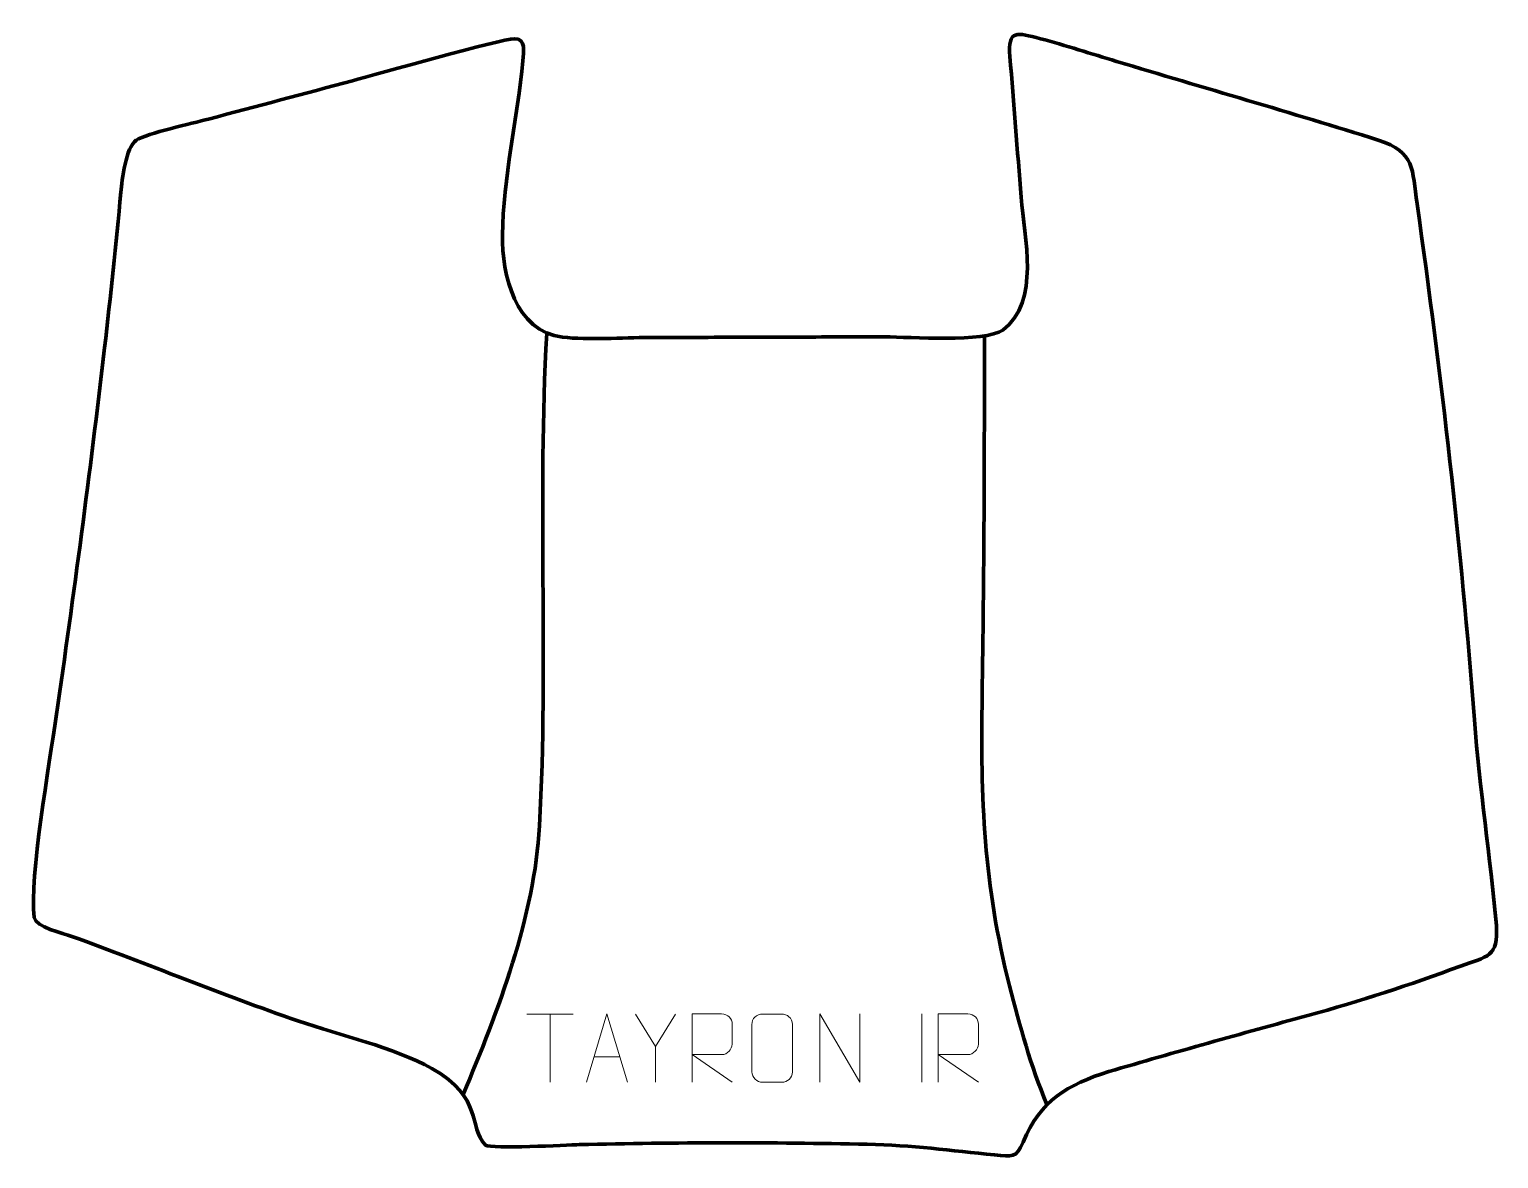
# Model space of a CAD drawing. Header units: millimetres. Extents: x 1268 to 1805, y 94 to 507.
import ezdxf

# ---------------------------------------------------------------- set-up
doc = ezdxf.new("R2010")
doc.units = ezdxf.units.MM
doc.header["$MEASUREMENT"] = 0
doc.layers.add('layer 1', color=7, linetype='Continuous')
doc.layers.add('layer 2', color=7, linetype='Continuous')

msp = doc.modelspace()

# ---------------------------------------------------------------- linework, layer by layer
at = {"layer": 'layer 1', "color": 142, "lineweight": 158}
for points, knots in [([(1457.3636, 395.7826), (1453.9375, 335.7588), (1457.9906, 275.6311), (1454.7171, 215.7633), (1454.7171, 215.7633), (1452.9199, 182.8934), (1439.5664, 147.7353), (1426.7841, 117.6058)], [0, 0, 0, 0, 0.33333333, 0.33333333, 0.33333333, 0.33333333, 1, 1, 1, 1]), ([(1617.371, 394.6874), (1617.3468, 350.9245), (1617.2391, 307.1686), (1616.5245, 263.4103), (1616.5245, 263.4103), (1615.8951, 225.6949), (1617.1223, 194.1397), (1626.5285, 157.2863), (1626.5285, 157.2863), (1630.4699, 142.3266), (1634.1249, 128.2506), (1640.2107, 113.9404)], [0, 0, 0, 0, 0.25, 0.25, 0.25, 0.25, 0.5, 0.5, 0.5, 0.5, 1, 1, 1, 1])]:
    msp.add_open_spline(points, degree=3, knots=knots, dxfattribs=at)
at = {"layer": 'layer 1', "color": 250, "lineweight": 9}
for points in [[(1450.0861, 146.9657), (1450.0861, 146.9657), (1467.0733, 146.9657), (1467.0733, 146.9657)], [(1458.5799, 122.0357), (1458.5799, 122.0357), (1458.5799, 146.9892), (1458.5799, 146.9892)], [(1497.1387, 135.0906), (1497.1387, 135.0906), (1489.8178, 146.9893), (1489.8178, 146.9893)], [(1594.5239, 147.0032), (1594.5239, 147.0032), (1594.5239, 122.0291), (1594.5239, 122.0291)], [(1474.6687, 131.2924), (1474.6687, 131.2924), (1484.1644, 131.2924), (1484.1644, 131.2924)]]:
    msp.add_open_spline(points, degree=3, dxfattribs=at)
for points, knots in [([(1471.9461, 122.043), (1471.9461, 122.043), (1479.3171, 146.9965), (1479.3171, 146.9965), (1479.3171, 146.9965), (1479.3171, 146.9965), (1486.887, 122.043), (1486.887, 122.043)], [0, 0, 0, 0, 0.33333333, 0.33333333, 0.33333333, 0.33333333, 1, 1, 1, 1]), ([(1504.4611, 146.9893), (1504.4611, 146.9893), (1497.1387, 135.0906), (1497.1387, 135.0906), (1497.1387, 135.0906), (1497.1387, 135.0906), (1497.1394, 122.0357), (1497.1394, 122.0357)], [0, 0, 0, 0, 0.33333333, 0.33333333, 0.33333333, 0.33333333, 1, 1, 1, 1]), ([(1510.4881, 122.0394), (1510.4881, 122.0394), (1510.4881, 146.9929), (1510.4881, 146.9929), (1510.4881, 146.9929), (1514.0829, 146.9929), (1517.6784, 146.9929), (1521.2736, 146.9929), (1521.2736, 146.9929), (1523.5989, 146.9552), (1525.1562, 145.4652), (1525.1521, 143.0988), (1525.1521, 143.0988), (1525.1517, 141.0633), (1525.1517, 138.0039), (1525.1521, 135.9679), (1525.1521, 135.9679), (1525.1456, 134.0924), (1523.3333, 132.1506), (1521.3238, 132.1315), (1521.3238, 132.1315), (1521.3238, 132.1315), (1510.4881, 132.1315), (1510.4881, 132.1315), (1510.4881, 132.1315), (1510.4881, 132.1315), (1525.1428, 122.0394), (1525.1428, 122.0394)], [0, 0, 0, 0, 0.125, 0.125, 0.125, 0.125, 0.25, 0.25, 0.25, 0.25, 0.375, 0.375, 0.375, 0.375, 0.5, 0.5, 0.5, 0.5, 0.625, 0.625, 0.625, 0.625, 0.75, 0.75, 0.75, 0.75, 1, 1, 1, 1]), ([(1536.2275, 146.9887), (1538.5532, 146.9887), (1540.8793, 146.9887), (1543.2054, 146.9887), (1543.2054, 146.9887), (1545.152, 147.0243), (1547.1434, 145.5327), (1547.1701, 143.0951), (1547.1701, 143.0951), (1547.1697, 137.3482), (1547.1697, 131.6009), (1547.1701, 125.8532), (1547.1701, 125.8532), (1547.0303, 123.5298), (1545.3531, 122.0502), (1543.2054, 122.0394), (1543.2054, 122.0394), (1540.8735, 122.0398), (1538.5416, 122.0398), (1536.2101, 122.0394), (1536.2101, 122.0394), (1534.2851, 121.934), (1532.313, 123.8185), (1532.3242, 125.8358), (1532.3242, 125.8358), (1532.3245, 131.6059), (1532.3245, 137.3756), (1532.3242, 143.1449), (1532.3242, 143.1449), (1532.3284, 145.283), (1534.0751, 147.0022), (1536.2275, 146.9887)], [0, 0, 0, 0, 0.11111111, 0.11111111, 0.11111111, 0.11111111, 0.22222222, 0.22222222, 0.22222222, 0.22222222, 0.33333333, 0.33333333, 0.33333333, 0.33333333, 0.44444444, 0.44444444, 0.44444444, 0.44444444, 0.55555556, 0.55555556, 0.55555556, 0.55555556, 0.66666667, 0.66666667, 0.66666667, 0.66666667, 0.77777778, 0.77777778, 0.77777778, 0.77777778, 1, 1, 1, 1]), ([(1557.1965, 122.0394), (1557.1965, 122.0394), (1557.1965, 146.9929), (1557.1965, 146.9929), (1557.1965, 146.9929), (1557.1965, 146.9929), (1571.8513, 122.0394), (1571.8513, 122.0394), (1571.8513, 122.0394), (1571.8513, 122.0394), (1571.8513, 146.9929), (1571.8513, 146.9929)], [0, 0, 0, 0, 0.25, 0.25, 0.25, 0.25, 0.5, 0.5, 0.5, 0.5, 1, 1, 1, 1]), ([(1600.4881, 122.0394), (1600.4881, 122.0394), (1600.4881, 146.9929), (1600.4881, 146.9929), (1600.4881, 146.9929), (1604.0829, 146.9929), (1607.6784, 146.9929), (1611.2736, 146.9929), (1611.2736, 146.9929), (1613.5989, 146.9552), (1615.1562, 145.4652), (1615.1521, 143.0988), (1615.1521, 143.0988), (1615.1517, 141.0633), (1615.1517, 138.0039), (1615.1521, 135.9679), (1615.1521, 135.9679), (1615.1456, 134.0924), (1613.3333, 132.1506), (1611.3238, 132.1315), (1611.3238, 132.1315), (1611.3238, 132.1315), (1600.4881, 132.1315), (1600.4881, 132.1315), (1600.4881, 132.1315), (1600.4881, 132.1315), (1615.1428, 122.0394), (1615.1428, 122.0394)], [0, 0, 0, 0, 0.125, 0.125, 0.125, 0.125, 0.25, 0.25, 0.25, 0.25, 0.375, 0.375, 0.375, 0.375, 0.5, 0.5, 0.5, 0.5, 0.625, 0.625, 0.625, 0.625, 0.75, 0.75, 0.75, 0.75, 1, 1, 1, 1])]:
    msp.add_open_spline(points, degree=3, knots=knots, dxfattribs=at)
at = {"layer": 'layer 2', "color": 242, "lineweight": 158}
msp.add_open_spline([(1386.3499, 488.1839), (1394.843, 490.4599), (1440.7732, 503.5409), (1445.5762, 503.5485), (1445.5762, 503.5485), (1449.8537, 503.5552), (1448.8851, 498.687), (1448.6598, 495.4969), (1448.6598, 495.4969), (1446.6933, 474.7931), (1441.3749, 452.2211), (1441.1617, 431.7993), (1441.1617, 431.7993), (1441.0095, 417.2), (1445.7627, 396.5306), (1463.1542, 394.451), (1463.1542, 394.451), (1472.4195, 393.343), (1485.1691, 394.2796), (1494.8735, 394.3084), (1494.8735, 394.3084), (1506.3582, 394.3424), (1517.8428, 394.379), (1529.3275, 394.4146), (1529.3275, 394.4146), (1534.7505, 394.4315), (1540.1735, 394.4482), (1545.5963, 394.4651), (1545.5963, 394.4651), (1551.0193, 394.4818), (1556.4423, 394.4987), (1561.8653, 394.5154), (1561.8653, 394.5154), (1568.2452, 394.5353), (1574.6252, 394.555), (1581.0051, 394.5748), (1581.0051, 394.5748), (1590.1099, 394.4283), (1617.378, 392.5175), (1624.0942, 396.9925), (1624.0942, 396.9925), (1637.9169, 407.5112), (1631.9144, 430.8227), (1630.7507, 445.6255), (1630.7507, 445.6255), (1629.4174, 462.8077), (1628.0982, 479.9006), (1626.6685, 497.0793), (1626.6685, 497.0793), (1625.8458, 506.965), (1629.1494, 505.8606), (1637.8647, 503.546), (1637.8647, 503.546), (1646.8176, 501.1684), (1656.6929, 497.958), (1665.6588, 495.2618), (1665.6588, 495.2618), (1697.5479, 485.6793), (1729.5488, 476.4521), (1761.3316, 466.5198), (1761.3316, 466.5198), (1774.842, 462.0469), (1773.6988, 455.9495), (1775.5132, 443.1361), (1775.5132, 443.1361), (1784.4587, 380.0883), (1791.6603, 318.0441), (1796.4572, 254.5277), (1796.4572, 254.5277), (1798.4521, 229.2948), (1802.236, 204.4157), (1804.4891, 179.3351), (1804.4891, 179.3351), (1805.3204, 167.8051), (1801.2636, 168.1109), (1791.3555, 164.466), (1791.3555, 164.466), (1772.7472, 157.6632), (1754.7185, 151.6259), (1735.5823, 146.4407), (1735.5823, 146.4407), (1711.3374, 139.8405), (1686.9937, 132.995), (1662.8732, 125.9549), (1662.8732, 125.9549), (1647.5933, 121.1306), (1637.9256, 115.4152), (1631.4841, 100.1506), (1631.4841, 100.1506), (1628.9383, 94.1177), (1627.5571, 94.9611), (1621.0551, 95.4981), (1621.0551, 95.4981), (1605.0601, 97.0778), (1590.762, 98.977), (1574.5429, 99.3622), (1574.5429, 99.3622), (1539.7511, 100.1067), (1504.1675, 100.0559), (1469.3758, 99.2458), (1469.3758, 99.2458), (1464.5052, 99.0946), (1437.154, 97.5175), (1434.9374, 99.0817), (1434.9374, 99.0817), (1428.5373, 105.8503), (1434.438, 116.1187), (1415.3717, 127.1135), (1415.3717, 127.1135), (1401.1475, 134.8227), (1382.0153, 139.1798), (1366.3969, 144.4764), (1366.3969, 144.4764), (1338.5496, 154.0342), (1311.4276, 165.3438), (1283.7704, 175.3708), (1283.7704, 175.3708), (1280.6718, 176.4942), (1270.4084, 178.7553), (1269.9787, 182.2922), (1269.9787, 182.2922), (1268.2349, 196.647), (1275.5999, 238.8667), (1278.0442, 255.7757), (1278.0442, 255.7757), (1284.4775, 300.2805), (1290.4182, 344.8692), (1295.6056, 389.5369), (1295.6056, 389.5369), (1295.6056, 389.5369), (1295.7155, 390.4828), (1295.7155, 390.4828), (1295.7155, 390.4828), (1297.9165, 409.459), (1299.9384, 428.45), (1301.6859, 447.4736), (1301.6859, 447.4736), (1302.0924, 451.9131), (1303.4956, 463.9856), (1307.3261, 466.4831), (1307.3261, 466.4831), (1311.0777, 468.9291), (1327.8348, 472.5825), (1333.7341, 474.1552), (1333.7341, 474.1552), (1351.2729, 478.8306), (1368.8113, 483.5078), (1386.3499, 488.1839)], degree=3, knots=[0, 0, 0, 0, 0.02631579, 0.02631579, 0.02631579, 0.02631579, 0.05263158, 0.05263158, 0.05263158, 0.05263158, 0.07894737, 0.07894737, 0.07894737, 0.07894737, 0.10526316, 0.10526316, 0.10526316, 0.10526316, 0.13157895, 0.13157895, 0.13157895, 0.13157895, 0.15789474, 0.15789474, 0.15789474, 0.15789474, 0.18421053, 0.18421053, 0.18421053, 0.18421053, 0.21052632, 0.21052632, 0.21052632, 0.21052632, 0.23684211, 0.23684211, 0.23684211, 0.23684211, 0.26315789, 0.26315789, 0.26315789, 0.26315789, 0.28947368, 0.28947368, 0.28947368, 0.28947368, 0.31578947, 0.31578947, 0.31578947, 0.31578947, 0.34210526, 0.34210526, 0.34210526, 0.34210526, 0.36842105, 0.36842105, 0.36842105, 0.36842105, 0.39473684, 0.39473684, 0.39473684, 0.39473684, 0.42105263, 0.42105263, 0.42105263, 0.42105263, 0.44736842, 0.44736842, 0.44736842, 0.44736842, 0.47368421, 0.47368421, 0.47368421, 0.47368421, 0.5, 0.5, 0.5, 0.5, 0.52631579, 0.52631579, 0.52631579, 0.52631579, 0.55263158, 0.55263158, 0.55263158, 0.55263158, 0.57894737, 0.57894737, 0.57894737, 0.57894737, 0.60526316, 0.60526316, 0.60526316, 0.60526316, 0.63157895, 0.63157895, 0.63157895, 0.63157895, 0.65789474, 0.65789474, 0.65789474, 0.65789474, 0.68421053, 0.68421053, 0.68421053, 0.68421053, 0.71052632, 0.71052632, 0.71052632, 0.71052632, 0.73684211, 0.73684211, 0.73684211, 0.73684211, 0.76315789, 0.76315789, 0.76315789, 0.76315789, 0.78947368, 0.78947368, 0.78947368, 0.78947368, 0.81578947, 0.81578947, 0.81578947, 0.81578947, 0.84210526, 0.84210526, 0.84210526, 0.84210526, 0.86842105, 0.86842105, 0.86842105, 0.86842105, 0.89473684, 0.89473684, 0.89473684, 0.89473684, 0.92105263, 0.92105263, 0.92105263, 0.92105263, 0.94736842, 0.94736842, 0.94736842, 0.94736842, 1, 1, 1, 1], dxfattribs=at)

doc.saveas('drawing.dxf')
